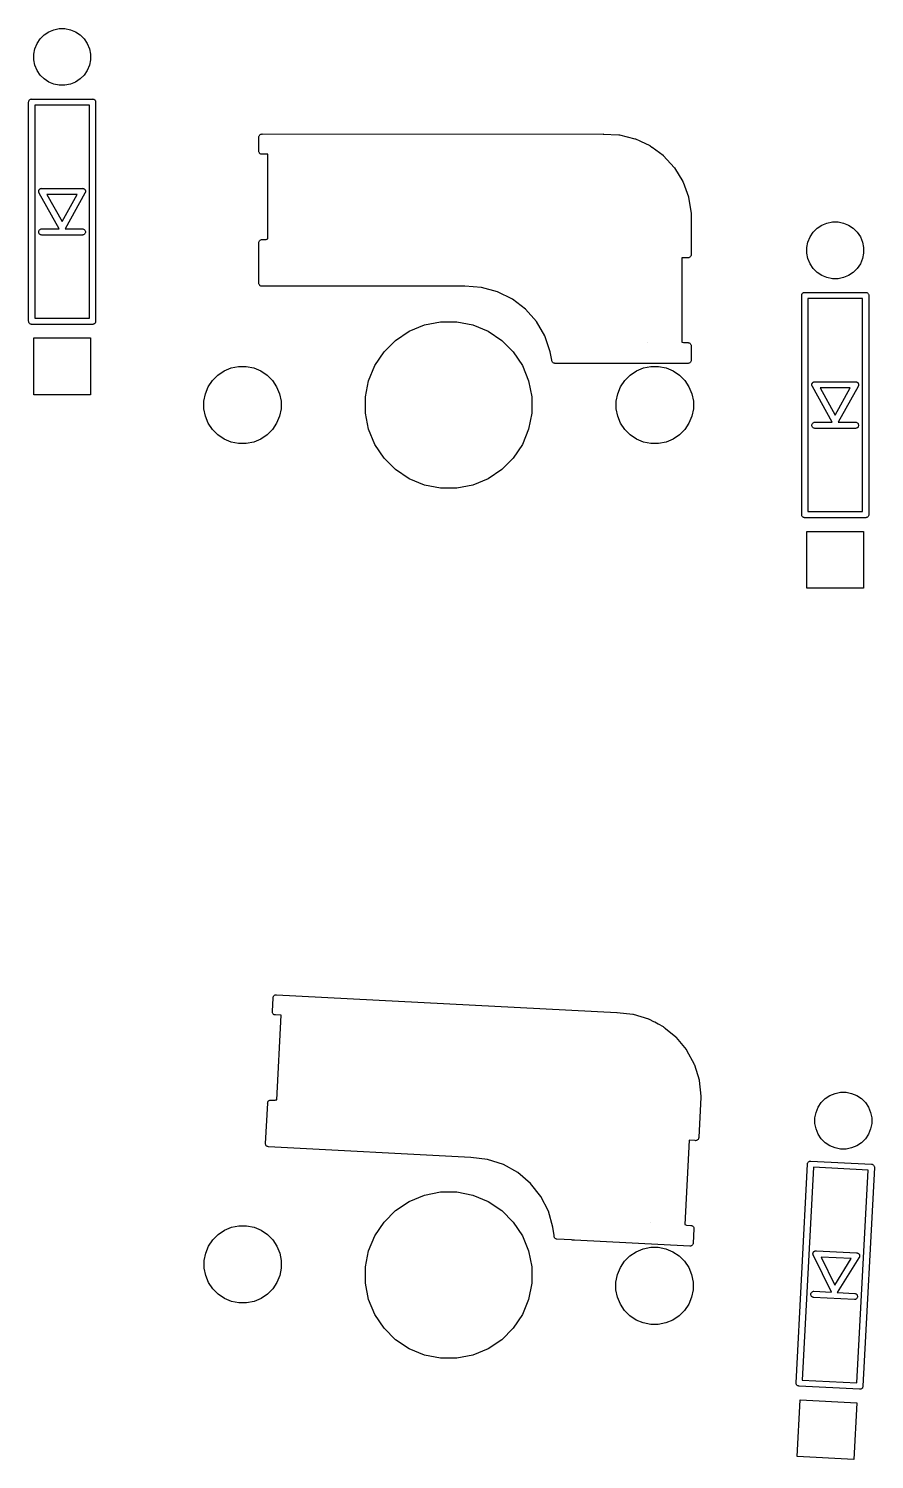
# Model space of a CAD drawing. Extents: x 85 to 230, y -161 to -76.
# Drawn here: x 161.1 to 181.94, y -154.56 to -119.32 of the extents above; entities that cross this region are included whole.
import ezdxf

# ---------------------------------------------------------------- set-up
doc = ezdxf.new("R2010")
doc.units = 0
doc.header["$MEASUREMENT"] = 0
doc.layers.add('BLACK', color=7, linetype='CONTINUOUS')

msp = doc.modelspace()

# ---------------------------------------------------------------- linework, layer by layer
at = {"layer": 'BLACK', "linetype": 'CONTINUOUS'}
for p, q in [((161.48, -119.473), (161.595, -119.397)), ((161.595, -119.397), (161.722, -119.344)), ((161.722, -119.344), (161.857, -119.317)), ((161.857, -119.317), (161.994, -119.317)), ((161.994, -119.317), (162.129, -119.344)), ((162.129, -119.344), (162.257, -119.397)), ((162.257, -119.397), (162.371, -119.473)), ((161.227, -119.947), (161.254, -119.812)), ((161.254, -119.812), (161.307, -119.685)), ((161.307, -119.685), (161.383, -119.57)), ((161.383, -119.57), (161.48, -119.473)), ((162.371, -119.473), (162.468, -119.57)), ((162.468, -119.57), (162.545, -119.685)), ((162.545, -119.685), (162.597, -119.812)), ((162.597, -119.812), (162.624, -119.947)), ((161.227, -120.084), (161.227, -119.947)), ((161.254, -120.219), (161.227, -120.084)), ((162.624, -120.084), (162.597, -120.219)), ((162.624, -119.947), (162.624, -120.084)), ((161.307, -120.346), (161.254, -120.219)), ((161.383, -120.461), (161.307, -120.346)), ((161.48, -120.558), (161.383, -120.461)), ((162.468, -120.461), (162.371, -120.558)), ((162.545, -120.346), (162.468, -120.461)), ((162.597, -120.219), (162.545, -120.346)), ((161.595, -120.635), (161.48, -120.558)), ((161.722, -120.687), (161.595, -120.635)), ((161.857, -120.714), (161.722, -120.687)), ((161.994, -120.714), (161.857, -120.714)), ((162.129, -120.687), (161.994, -120.714)), ((162.257, -120.635), (162.129, -120.687)), ((162.371, -120.558), (162.257, -120.635)), ((161.1, -121.126), (161.102, -121.111)), ((161.101, -121.129), (161.1, -121.126)), ((161.101, -126.522), (161.101, -121.129)), ((161.102, -121.111), (161.106, -121.097)), ((161.106, -121.097), (161.113, -121.084)), ((161.113, -121.084), (161.122, -121.072)), ((161.122, -121.072), (161.134, -121.063)), ((161.134, -121.063), (161.147, -121.056)), ((161.147, -121.056), (161.161, -121.052)), ((161.161, -121.052), (161.172, -121.051)), ((161.172, -121.051), (161.176, -121.05)), ((161.176, -121.05), (161.179, -121.051)), ((161.179, -121.051), (162.672, -121.051)), ((161.251, -121.201), (161.251, -126.451)), ((162.601, -121.201), (161.251, -121.201)), ((162.601, -126.451), (162.601, -121.201)), ((162.672, -121.051), (162.676, -121.05)), ((162.676, -121.05), (162.679, -121.051)), ((162.679, -121.051), (162.69, -121.052)), ((162.69, -121.052), (162.705, -121.056)), ((162.705, -121.056), (162.718, -121.063)), ((162.718, -121.063), (162.729, -121.072)), ((162.729, -121.072), (162.738, -121.084)), ((162.738, -121.084), (162.745, -121.097)), ((162.745, -121.097), (162.75, -121.111)), ((162.75, -121.111), (162.751, -121.126)), ((162.751, -121.126), (162.751, -121.129)), ((162.751, -121.129), (162.751, -126.522)), ((166.797, -121.934), (166.8, -121.932)), ((166.8, -121.932), (166.808, -121.925)), ((166.808, -121.925), (166.821, -121.918)), ((166.821, -121.918), (166.835, -121.914)), ((166.835, -121.914), (166.85, -121.912)), ((166.85, -121.912), (166.854, -121.913)), ((166.854, -121.913), (175.254, -121.912)), ((175.254, -121.912), (175.255, -121.913)), ((175.255, -121.913), (175.644, -121.931)), ((175.644, -121.931), (175.644, -121.931)), ((175.644, -121.931), (175.644, -121.931)), ((175.644, -121.931), (175.645, -121.931)), ((175.645, -121.931), (175.652, -121.932)), ((175.652, -121.932), (175.658, -121.933)), ((175.658, -121.933), (176.038, -122.028)), ((166.775, -121.987), (166.776, -121.973)), ((166.775, -121.991), (166.775, -121.987)), ((166.775, -122.334), (166.775, -121.991)), ((166.776, -121.973), (166.78, -121.959)), ((166.78, -121.959), (166.787, -121.946)), ((166.787, -121.946), (166.797, -121.934)), ((176.038, -122.028), (176.039, -122.028)), ((176.039, -122.028), (176.045, -122.03)), ((176.045, -122.03), (176.052, -122.032)), ((176.052, -122.032), (176.163, -122.085)), ((176.163, -122.085), (176.197, -122.095)), ((176.197, -122.095), (176.282, -122.141)), ((176.282, -122.141), (176.405, -122.198)), ((176.405, -122.198), (176.406, -122.199)), ((176.406, -122.199), (176.412, -122.202)), ((176.412, -122.202), (176.418, -122.206)), ((176.418, -122.206), (176.454, -122.233)), ((176.454, -122.233), (176.457, -122.234)), ((176.457, -122.234), (176.465, -122.241)), ((176.465, -122.241), (176.733, -122.437)), ((166.775, -122.337), (166.775, -122.334)), ((166.776, -122.352), (166.775, -122.337)), ((166.78, -122.366), (166.776, -122.352)), ((166.787, -122.379), (166.78, -122.366)), ((166.79, -122.383), (166.787, -122.379)), ((166.797, -122.391), (166.79, -122.383)), ((166.808, -122.4), (166.797, -122.391)), ((166.821, -122.407), (166.808, -122.4)), ((166.835, -122.411), (166.821, -122.407)), ((166.85, -122.413), (166.835, -122.411)), ((166.854, -122.412), (166.85, -122.413)), ((166.995, -122.412), (166.854, -122.412)), ((166.995, -124.495), (166.995, -122.412)), ((176.733, -122.437), (176.733, -122.437)), ((176.733, -122.437), (176.733, -122.437)), ((176.733, -122.437), (176.734, -122.438)), ((176.734, -122.438), (176.739, -122.443)), ((176.739, -122.443), (176.744, -122.447)), ((176.744, -122.447), (177.007, -122.736)), ((177.007, -122.736), (177.007, -122.736)), ((177.007, -122.736), (177.007, -122.736)), ((177.007, -122.736), (177.008, -122.736)), ((177.008, -122.736), (177.012, -122.742)), ((177.012, -122.742), (177.016, -122.747)), ((177.016, -122.747), (177.219, -123.081)), ((161.35, -123.326), (161.351, -123.322)), ((161.351, -123.33), (161.35, -123.326)), ((161.351, -123.315), (161.352, -123.311)), ((161.351, -123.319), (161.351, -123.315)), ((161.351, -123.322), (161.351, -123.319)), ((161.351, -123.334), (161.351, -123.33)), ((161.351, -123.337), (161.351, -123.334)), ((161.352, -123.34), (161.351, -123.337)), ((161.352, -123.311), (161.353, -123.308)), ((161.353, -123.344), (161.352, -123.34)), ((161.353, -123.305), (161.355, -123.301)), ((161.353, -123.308), (161.353, -123.305)), ((161.355, -123.301), (161.356, -123.297)), ((161.356, -123.297), (161.358, -123.294)), ((161.358, -123.294), (161.359, -123.291)), ((161.359, -123.291), (161.361, -123.287)), ((161.361, -123.287), (161.363, -123.284)), ((161.363, -123.284), (161.365, -123.281)), ((161.365, -123.281), (161.367, -123.279)), ((161.367, -123.279), (161.37, -123.276)), ((161.37, -123.276), (161.372, -123.272)), ((161.372, -123.272), (161.375, -123.27)), ((161.375, -123.27), (161.377, -123.268)), ((161.377, -123.268), (161.38, -123.266)), ((161.38, -123.266), (161.384, -123.263)), ((161.384, -123.263), (161.387, -123.261)), ((161.387, -123.261), (161.389, -123.26)), ((161.389, -123.26), (161.393, -123.258)), ((161.393, -123.258), (161.397, -123.256)), ((161.397, -123.256), (161.4, -123.255)), ((161.4, -123.255), (161.403, -123.254)), ((161.403, -123.254), (161.407, -123.253)), ((161.407, -123.253), (161.411, -123.252)), ((161.411, -123.252), (161.414, -123.251)), ((161.414, -123.251), (161.417, -123.251)), ((161.417, -123.251), (161.421, -123.251)), ((161.421, -123.251), (161.422, -123.251)), ((161.422, -123.251), (161.425, -123.251)), ((161.425, -123.251), (161.432, -123.25)), ((161.432, -123.25), (161.432, -123.251)), ((161.432, -123.251), (162.419, -123.251)), ((162.419, -123.251), (162.42, -123.25)), ((162.42, -123.25), (162.426, -123.251)), ((162.426, -123.251), (162.429, -123.251)), ((162.429, -123.251), (162.43, -123.251)), ((162.43, -123.251), (162.434, -123.251)), ((162.434, -123.251), (162.437, -123.251)), ((162.437, -123.251), (162.44, -123.252)), ((162.44, -123.252), (162.445, -123.253)), ((162.445, -123.253), (162.449, -123.254)), ((162.449, -123.254), (162.452, -123.255)), ((162.452, -123.255), (162.455, -123.256)), ((162.455, -123.256), (162.458, -123.258)), ((162.458, -123.258), (162.462, -123.26)), ((162.462, -123.26), (162.465, -123.261)), ((162.465, -123.261), (162.468, -123.263)), ((162.468, -123.263), (162.471, -123.266)), ((162.471, -123.266), (162.474, -123.268)), ((162.474, -123.268), (162.477, -123.27)), ((162.477, -123.27), (162.479, -123.272)), ((162.479, -123.272), (162.482, -123.276)), ((162.482, -123.276), (162.485, -123.279)), ((162.485, -123.279), (162.486, -123.281)), ((162.486, -123.281), (162.488, -123.284)), ((162.488, -123.284), (162.49, -123.287)), ((162.49, -123.287), (162.493, -123.291)), ((162.493, -123.291), (162.494, -123.294)), ((162.494, -123.294), (162.495, -123.297)), ((162.495, -123.297), (162.497, -123.301)), ((162.497, -123.301), (162.498, -123.305)), ((162.498, -123.305), (162.499, -123.308)), ((162.5, -123.34), (162.498, -123.344)), ((162.499, -123.308), (162.5, -123.311)), ((162.5, -123.311), (162.5, -123.315)), ((162.5, -123.315), (162.501, -123.319)), ((162.501, -123.334), (162.5, -123.337)), ((162.5, -123.337), (162.5, -123.34)), ((162.501, -123.319), (162.501, -123.322)), ((162.501, -123.322), (162.501, -123.326)), ((162.501, -123.326), (162.501, -123.33)), ((162.501, -123.33), (162.501, -123.334)), ((177.219, -123.081), (177.22, -123.082)), ((177.22, -123.082), (177.222, -123.088)), ((177.222, -123.088), (177.225, -123.095)), ((177.225, -123.095), (177.359, -123.462)), ((161.354, -123.349), (161.353, -123.344)), ((161.355, -123.351), (161.354, -123.349)), ((161.356, -123.354), (161.355, -123.351)), ((161.358, -123.358), (161.356, -123.354)), ((161.358, -123.359), (161.358, -123.358)), ((161.36, -123.361), (161.358, -123.359)), ((161.363, -123.367), (161.36, -123.361)), ((161.363, -123.368), (161.363, -123.367)), ((161.854, -124.251), (161.363, -123.368)), ((161.553, -123.401), (161.926, -124.071)), ((162.298, -123.401), (161.553, -123.401)), ((161.926, -124.071), (162.298, -123.401)), ((162.488, -123.368), (161.998, -124.251)), ((162.492, -123.361), (162.488, -123.367)), ((162.488, -123.367), (162.488, -123.368)), ((162.493, -123.359), (162.492, -123.361)), ((162.495, -123.354), (162.493, -123.358)), ((162.493, -123.358), (162.493, -123.359)), ((162.496, -123.351), (162.495, -123.354)), ((162.497, -123.349), (162.496, -123.351)), ((162.498, -123.344), (162.497, -123.349)), ((177.359, -123.462), (177.36, -123.463)), ((177.36, -123.463), (177.361, -123.469)), ((177.361, -123.469), (177.363, -123.476)), ((177.363, -123.476), (177.423, -123.862)), ((177.423, -123.862), (177.424, -123.863)), ((177.424, -123.863), (177.424, -123.866)), ((177.424, -123.866), (177.424, -123.87)), ((177.424, -123.87), (177.425, -123.882)), ((177.425, -123.882), (177.425, -123.884)), ((177.425, -123.884), (177.425, -124.884)), ((161.35, -124.326), (161.352, -124.311)), ((161.352, -124.34), (161.35, -124.326)), ((161.352, -124.311), (161.356, -124.297)), ((161.356, -124.354), (161.352, -124.34)), ((161.356, -124.297), (161.363, -124.284)), ((161.363, -124.367), (161.356, -124.354)), ((161.363, -124.284), (161.372, -124.272)), ((161.372, -124.379), (161.363, -124.367)), ((161.372, -124.272), (161.384, -124.263)), ((161.384, -124.388), (161.372, -124.379)), ((161.384, -124.263), (161.397, -124.256)), ((161.397, -124.395), (161.384, -124.388)), ((161.397, -124.256), (161.411, -124.252)), ((161.411, -124.399), (161.397, -124.395)), ((161.411, -124.252), (161.422, -124.251)), ((161.422, -124.401), (161.411, -124.399)), ((161.422, -124.251), (161.854, -124.251)), ((161.998, -124.251), (162.429, -124.251)), ((162.429, -124.251), (162.44, -124.252)), ((162.44, -124.399), (162.429, -124.401)), ((162.44, -124.252), (162.455, -124.256)), ((162.455, -124.395), (162.44, -124.399)), ((162.455, -124.256), (162.468, -124.263)), ((162.468, -124.388), (162.455, -124.395)), ((162.468, -124.263), (162.479, -124.272)), ((162.479, -124.379), (162.468, -124.388)), ((162.479, -124.272), (162.488, -124.284)), ((162.488, -124.367), (162.479, -124.379)), ((162.488, -124.284), (162.495, -124.297)), ((162.495, -124.354), (162.488, -124.367)), ((162.495, -124.297), (162.5, -124.311)), ((162.5, -124.34), (162.495, -124.354)), ((162.5, -124.311), (162.501, -124.326)), ((162.501, -124.326), (162.5, -124.34)), ((180.357, -124.447), (180.433, -124.333)), ((180.433, -124.333), (180.53, -124.235)), ((180.53, -124.235), (180.645, -124.159)), ((180.645, -124.159), (180.772, -124.106)), ((180.772, -124.106), (180.907, -124.08)), ((180.907, -124.08), (181.045, -124.08)), ((181.045, -124.08), (181.18, -124.106)), ((181.18, -124.106), (181.307, -124.159)), ((181.307, -124.159), (181.421, -124.235)), ((181.421, -124.235), (181.518, -124.333)), ((181.518, -124.333), (181.595, -124.447)), ((162.429, -124.401), (161.422, -124.401)), ((166.775, -124.587), (166.776, -124.573)), ((166.775, -124.591), (166.775, -124.587)), ((166.775, -125.584), (166.775, -124.591)), ((166.776, -124.573), (166.78, -124.559)), ((166.78, -124.559), (166.787, -124.546)), ((166.787, -124.546), (166.797, -124.534)), ((166.797, -124.534), (166.808, -124.525)), ((166.808, -124.525), (166.821, -124.518)), ((166.821, -124.518), (166.835, -124.514)), ((166.835, -124.514), (166.846, -124.512)), ((166.846, -124.512), (166.85, -124.512)), ((166.85, -124.512), (166.854, -124.512)), ((166.854, -124.512), (166.953, -124.512)), ((166.953, -124.512), (166.973, -124.502)), ((166.973, -124.502), (166.995, -124.495)), ((180.277, -124.709), (180.304, -124.574)), ((180.277, -124.847), (180.277, -124.709)), ((180.304, -124.574), (180.357, -124.447)), ((181.595, -124.447), (181.647, -124.574)), ((181.647, -124.574), (181.674, -124.709)), ((181.674, -124.709), (181.674, -124.847)), ((177.346, -124.962), (177.195, -124.962)), ((177.195, -124.962), (177.195, -127.041)), ((177.35, -124.963), (177.346, -124.962)), ((177.354, -124.962), (177.35, -124.963)), ((177.365, -124.961), (177.354, -124.962)), ((177.379, -124.957), (177.365, -124.961)), ((177.392, -124.95), (177.379, -124.957)), ((177.403, -124.941), (177.392, -124.95)), ((177.413, -124.929), (177.403, -124.941)), ((177.42, -124.916), (177.413, -124.929)), ((177.424, -124.902), (177.42, -124.916)), ((177.425, -124.887), (177.424, -124.902)), ((177.425, -124.884), (177.425, -124.887)), ((180.304, -124.982), (180.277, -124.847)), ((180.357, -125.109), (180.304, -124.982)), ((181.647, -124.982), (181.595, -125.109)), ((181.674, -124.847), (181.647, -124.982)), ((180.433, -125.223), (180.357, -125.109)), ((180.53, -125.321), (180.433, -125.223)), ((180.645, -125.397), (180.53, -125.321)), ((180.772, -125.45), (180.645, -125.397)), ((180.907, -125.477), (180.772, -125.45)), ((181.18, -125.45), (181.045, -125.477)), ((181.307, -125.397), (181.18, -125.45)), ((181.421, -125.321), (181.307, -125.397)), ((181.518, -125.223), (181.421, -125.321)), ((181.595, -125.109), (181.518, -125.223)), ((166.775, -125.587), (166.775, -125.584)), ((166.776, -125.602), (166.775, -125.587)), ((166.78, -125.616), (166.776, -125.602)), ((166.787, -125.629), (166.78, -125.616)), ((166.794, -125.637), (166.787, -125.629)), ((166.797, -125.641), (166.794, -125.637)), ((166.808, -125.65), (166.797, -125.641)), ((166.821, -125.657), (166.808, -125.65)), ((166.835, -125.661), (166.821, -125.657)), ((166.85, -125.663), (166.835, -125.661)), ((166.854, -125.662), (166.85, -125.663)), ((171.847, -125.662), (166.854, -125.662)), ((172.26, -125.691), (171.847, -125.662)), ((172.655, -125.797), (172.26, -125.691)), ((173.022, -125.978), (172.655, -125.797)), ((181.045, -125.477), (180.907, -125.477)), ((173.346, -126.227), (173.022, -125.978)), ((180.15, -125.888), (180.152, -125.873)), ((180.151, -125.892), (180.15, -125.888)), ((180.151, -131.284), (180.151, -125.892)), ((180.152, -125.873), (180.156, -125.859)), ((180.156, -125.859), (180.163, -125.846)), ((180.163, -125.846), (180.172, -125.835)), ((180.172, -125.835), (180.184, -125.825)), ((180.184, -125.825), (180.197, -125.818)), ((180.197, -125.818), (180.211, -125.814)), ((180.211, -125.814), (180.222, -125.813)), ((180.222, -125.813), (180.226, -125.813)), ((180.226, -125.813), (180.229, -125.813)), ((180.229, -125.813), (181.722, -125.813)), ((180.301, -125.963), (180.301, -131.213)), ((181.651, -125.963), (180.301, -125.963)), ((181.651, -131.213), (181.651, -125.963)), ((181.722, -125.813), (181.726, -125.813)), ((181.726, -125.813), (181.729, -125.813)), ((181.729, -125.813), (181.74, -125.814)), ((181.74, -125.814), (181.755, -125.818)), ((181.755, -125.818), (181.768, -125.825)), ((181.768, -125.825), (181.779, -125.835)), ((181.779, -125.835), (181.788, -125.846)), ((181.788, -125.846), (181.795, -125.859)), ((181.795, -125.859), (181.8, -125.873)), ((181.8, -125.873), (181.801, -125.888)), ((181.801, -125.888), (181.801, -125.892)), ((181.801, -125.892), (181.801, -131.284)), ((161.251, -126.451), (162.601, -126.451)), ((173.616, -126.534), (173.346, -126.227)), ((161.1, -126.526), (161.101, -126.522)), ((161.102, -126.54), (161.1, -126.526)), ((161.106, -126.554), (161.102, -126.54)), ((161.113, -126.567), (161.106, -126.554)), ((161.122, -126.579), (161.113, -126.567)), ((161.134, -126.588), (161.122, -126.579)), ((161.147, -126.595), (161.134, -126.588)), ((161.161, -126.599), (161.147, -126.595)), ((161.172, -126.601), (161.161, -126.599)), ((161.176, -126.601), (161.172, -126.601)), ((161.179, -126.601), (161.176, -126.601)), ((162.672, -126.601), (161.179, -126.601)), ((162.676, -126.601), (162.672, -126.601)), ((162.679, -126.601), (162.676, -126.601)), ((162.69, -126.599), (162.679, -126.601)), ((162.705, -126.595), (162.69, -126.599)), ((162.718, -126.588), (162.705, -126.595)), ((162.729, -126.579), (162.718, -126.588)), ((162.738, -126.567), (162.729, -126.579)), ((162.745, -126.554), (162.738, -126.567)), ((162.75, -126.54), (162.745, -126.554)), ((162.751, -126.526), (162.75, -126.54)), ((162.751, -126.522), (162.751, -126.526)), ((170.143, -126.995), (170.479, -126.771)), ((170.479, -126.771), (170.852, -126.616)), ((170.852, -126.616), (171.248, -126.537)), ((171.248, -126.537), (171.652, -126.537)), ((171.652, -126.537), (172.048, -126.616)), ((172.048, -126.616), (172.421, -126.771)), ((172.421, -126.771), (172.757, -126.995)), ((173.822, -126.888), (173.616, -126.534)), ((161.227, -128.334), (161.227, -126.937)), ((161.227, -126.937), (162.624, -126.937)), ((162.624, -126.937), (162.624, -128.334)), ((169.858, -127.281), (170.143, -126.995)), ((172.757, -126.995), (173.042, -127.281)), ((173.955, -127.277), (173.822, -126.888)), ((176.351, -127.037), (176.353, -127.037)), ((176.353, -127.037), (176.351, -127.037)), ((176.353, -127.037), (176.353, -127.037)), ((177.195, -127.041), (177.199, -127.041)), ((177.199, -127.041), (177.237, -127.052)), ((177.237, -127.052), (177.346, -127.052)), ((177.346, -127.052), (177.35, -127.052)), ((177.35, -127.052), (177.357, -127.053)), ((177.357, -127.053), (177.365, -127.054)), ((177.365, -127.054), (177.379, -127.058)), ((177.379, -127.058), (177.392, -127.065)), ((177.392, -127.065), (177.403, -127.074)), ((177.403, -127.074), (177.413, -127.086)), ((177.413, -127.086), (177.42, -127.099)), ((177.42, -127.099), (177.424, -127.113)), ((177.424, -127.113), (177.425, -127.127)), ((177.425, -127.127), (177.425, -127.131)), ((177.425, -127.131), (177.425, -127.484)), ((169.633, -127.616), (169.858, -127.281)), ((173.042, -127.281), (173.267, -127.616)), ((173.993, -127.48), (173.955, -127.277)), ((173.995, -127.487), (173.993, -127.48)), ((173.996, -127.502), (173.995, -127.487)), ((173.995, -127.487), (173.995, -127.487)), ((174, -127.516), (173.996, -127.502)), ((174.007, -127.529), (174, -127.516)), ((174.017, -127.541), (174.007, -127.529)), ((174.028, -127.55), (174.017, -127.541)), ((174.041, -127.557), (174.028, -127.55)), ((174.055, -127.561), (174.041, -127.557)), ((174.066, -127.562), (174.055, -127.561)), ((174.428, -127.562), (174.066, -127.562)), ((174.457, -127.566), (174.428, -127.562)), ((174.5, -127.562), (174.457, -127.566)), ((177.346, -127.562), (174.5, -127.562)), ((177.35, -127.563), (177.346, -127.562)), ((177.354, -127.562), (177.35, -127.563)), ((177.365, -127.561), (177.354, -127.562)), ((177.379, -127.557), (177.365, -127.561)), ((177.392, -127.55), (177.379, -127.557)), ((177.403, -127.541), (177.392, -127.55)), ((177.413, -127.529), (177.403, -127.541)), ((177.42, -127.516), (177.413, -127.529)), ((177.424, -127.502), (177.42, -127.516)), ((177.425, -127.487), (177.424, -127.502)), ((177.425, -127.484), (177.425, -127.487)), ((165.632, -127.982), (165.764, -127.85)), ((165.764, -127.85), (165.92, -127.746)), ((165.92, -127.746), (166.093, -127.674)), ((166.093, -127.674), (166.276, -127.637)), ((166.276, -127.637), (166.464, -127.637)), ((166.464, -127.637), (166.647, -127.674)), ((166.647, -127.674), (166.82, -127.746)), ((166.82, -127.746), (166.976, -127.85)), ((166.976, -127.85), (167.108, -127.982)), ((169.479, -127.99), (169.633, -127.616)), ((173.267, -127.616), (173.421, -127.99)), ((175.792, -127.982), (175.924, -127.85)), ((175.924, -127.85), (176.08, -127.746)), ((176.08, -127.746), (176.253, -127.674)), ((176.253, -127.674), (176.436, -127.637)), ((176.436, -127.637), (176.624, -127.637)), ((176.624, -127.637), (176.807, -127.674)), ((176.807, -127.674), (176.98, -127.746)), ((176.98, -127.746), (177.136, -127.85)), ((177.136, -127.85), (177.268, -127.982)), ((165.457, -128.31), (165.528, -128.138)), ((165.528, -128.138), (165.632, -127.982)), ((167.108, -127.982), (167.212, -128.138)), ((167.212, -128.138), (167.283, -128.31)), ((169.4, -128.386), (169.479, -127.99)), ((173.421, -127.99), (173.5, -128.386)), ((175.617, -128.31), (175.688, -128.138)), ((175.688, -128.138), (175.792, -127.982)), ((177.268, -127.982), (177.372, -128.138)), ((177.372, -128.138), (177.443, -128.31)), ((180.4, -128.088), (180.401, -128.085)), ((180.401, -128.092), (180.4, -128.088)), ((180.401, -128.078), (180.402, -128.073)), ((180.401, -128.082), (180.401, -128.078)), ((180.401, -128.085), (180.401, -128.082)), ((180.401, -128.097), (180.401, -128.092)), ((180.402, -128.1), (180.401, -128.097)), ((180.402, -128.073), (180.403, -128.07)), ((180.402, -128.103), (180.402, -128.1)), ((180.403, -128.107), (180.402, -128.103)), ((180.403, -128.067), (180.405, -128.063)), ((180.403, -128.07), (180.403, -128.067)), ((180.404, -128.111), (180.403, -128.107)), ((180.405, -128.114), (180.404, -128.111)), ((180.405, -128.063), (180.406, -128.059)), ((180.406, -128.117), (180.405, -128.114)), ((180.406, -128.059), (180.408, -128.056)), ((180.408, -128.121), (180.406, -128.117)), ((180.408, -128.056), (180.409, -128.054)), ((180.41, -128.124), (180.408, -128.121)), ((180.408, -128.121), (180.408, -128.121)), ((180.409, -128.054), (180.411, -128.05)), ((180.413, -128.13), (180.41, -128.124)), ((180.411, -128.05), (180.413, -128.046)), ((180.413, -128.046), (180.415, -128.044)), ((180.904, -129.013), (180.413, -128.13)), ((180.413, -128.13), (180.413, -128.13)), ((180.415, -128.044), (180.417, -128.041)), ((180.417, -128.041), (180.42, -128.038)), ((180.42, -128.038), (180.422, -128.035)), ((180.422, -128.035), (180.425, -128.033)), ((180.425, -128.033), (180.427, -128.031)), ((180.427, -128.031), (180.431, -128.028)), ((180.431, -128.028), (180.434, -128.025)), ((180.434, -128.025), (180.437, -128.024)), ((180.437, -128.024), (180.439, -128.022)), ((180.439, -128.022), (180.443, -128.02)), ((180.443, -128.02), (180.447, -128.018)), ((180.447, -128.018), (180.45, -128.018)), ((180.45, -128.018), (180.453, -128.016)), ((180.453, -128.016), (180.457, -128.015)), ((180.457, -128.015), (180.461, -128.014)), ((180.461, -128.014), (180.464, -128.014)), ((180.464, -128.014), (180.467, -128.013)), ((180.467, -128.013), (180.471, -128.013)), ((180.471, -128.013), (180.472, -128.013)), ((180.472, -128.013), (180.475, -128.013)), ((180.475, -128.013), (180.482, -128.013)), ((180.482, -128.013), (180.483, -128.013)), ((180.483, -128.013), (181.469, -128.013)), ((180.603, -128.163), (180.976, -128.834)), ((181.348, -128.163), (180.603, -128.163)), ((180.976, -128.834), (181.348, -128.163)), ((181.538, -128.13), (181.048, -129.013)), ((181.469, -128.013), (181.47, -128.013)), ((181.47, -128.013), (181.476, -128.013)), ((181.476, -128.013), (181.479, -128.013)), ((181.479, -128.013), (181.48, -128.013)), ((181.48, -128.013), (181.484, -128.013)), ((181.484, -128.013), (181.487, -128.014)), ((181.487, -128.014), (181.49, -128.014)), ((181.49, -128.014), (181.495, -128.015)), ((181.495, -128.015), (181.499, -128.016)), ((181.499, -128.016), (181.502, -128.018)), ((181.502, -128.018), (181.505, -128.018)), ((181.505, -128.018), (181.508, -128.02)), ((181.508, -128.02), (181.512, -128.022)), ((181.512, -128.022), (181.515, -128.024)), ((181.515, -128.024), (181.518, -128.025)), ((181.518, -128.025), (181.521, -128.028)), ((181.521, -128.028), (181.525, -128.031)), ((181.525, -128.031), (181.527, -128.033)), ((181.527, -128.033), (181.529, -128.035)), ((181.529, -128.035), (181.532, -128.038)), ((181.532, -128.038), (181.535, -128.041)), ((181.535, -128.041), (181.536, -128.044)), ((181.536, -128.044), (181.538, -128.046)), ((181.538, -128.046), (181.54, -128.05)), ((181.542, -128.124), (181.538, -128.13)), ((181.538, -128.13), (181.538, -128.13)), ((181.54, -128.05), (181.543, -128.054)), ((181.543, -128.121), (181.542, -128.124)), ((181.543, -128.054), (181.544, -128.056)), ((181.545, -128.117), (181.543, -128.121)), ((181.543, -128.121), (181.543, -128.121)), ((181.544, -128.056), (181.545, -128.059)), ((181.545, -128.059), (181.547, -128.063)), ((181.546, -128.114), (181.545, -128.117)), ((181.548, -128.111), (181.546, -128.114)), ((181.547, -128.063), (181.548, -128.067)), ((181.548, -128.067), (181.549, -128.07)), ((181.55, -128.103), (181.548, -128.107)), ((181.548, -128.107), (181.548, -128.111)), ((181.549, -128.07), (181.55, -128.073)), ((181.55, -128.073), (181.55, -128.078)), ((181.55, -128.078), (181.551, -128.082)), ((181.551, -128.097), (181.55, -128.1)), ((181.55, -128.1), (181.55, -128.103)), ((181.551, -128.082), (181.551, -128.085)), ((181.551, -128.085), (181.551, -128.088)), ((181.551, -128.088), (181.551, -128.092)), ((181.551, -128.092), (181.551, -128.097)), ((162.624, -128.334), (161.227, -128.334)), ((165.42, -128.494), (165.457, -128.31)), ((165.42, -128.681), (165.42, -128.494)), ((167.283, -128.31), (167.32, -128.494)), ((167.32, -128.494), (167.32, -128.681)), ((169.4, -128.789), (169.4, -128.386)), ((173.5, -128.386), (173.5, -128.789)), ((175.58, -128.494), (175.617, -128.31)), ((175.58, -128.681), (175.58, -128.494)), ((177.443, -128.31), (177.48, -128.494)), ((177.48, -128.494), (177.48, -128.681)), ((165.457, -128.865), (165.42, -128.681)), ((165.528, -129.037), (165.457, -128.865)), ((167.283, -128.865), (167.212, -129.037)), ((167.32, -128.681), (167.283, -128.865)), ((169.479, -129.185), (169.4, -128.789)), ((173.5, -128.789), (173.421, -129.185)), ((175.617, -128.865), (175.58, -128.681)), ((175.688, -129.037), (175.617, -128.865)), ((177.443, -128.865), (177.372, -129.037)), ((177.48, -128.681), (177.443, -128.865)), ((165.632, -129.193), (165.528, -129.037)), ((165.764, -129.325), (165.632, -129.193)), ((165.92, -129.429), (165.764, -129.325)), ((166.976, -129.325), (166.82, -129.429)), ((167.108, -129.193), (166.976, -129.325)), ((167.212, -129.037), (167.108, -129.193)), ((169.633, -129.559), (169.479, -129.185)), ((173.421, -129.185), (173.267, -129.559)), ((175.792, -129.193), (175.688, -129.037)), ((175.924, -129.325), (175.792, -129.193)), ((176.08, -129.429), (175.924, -129.325)), ((177.136, -129.325), (176.98, -129.429)), ((177.268, -129.193), (177.136, -129.325)), ((177.372, -129.037), (177.268, -129.193)), ((180.4, -129.088), (180.402, -129.073)), ((180.402, -129.103), (180.4, -129.088)), ((180.402, -129.073), (180.406, -129.059)), ((180.406, -129.117), (180.402, -129.103)), ((180.406, -129.059), (180.413, -129.046)), ((180.413, -129.13), (180.406, -129.117)), ((180.413, -129.046), (180.422, -129.035)), ((180.422, -129.141), (180.413, -129.13)), ((180.422, -129.035), (180.434, -129.025)), ((180.434, -129.151), (180.422, -129.141)), ((180.434, -129.025), (180.447, -129.018)), ((180.447, -129.158), (180.434, -129.151)), ((180.447, -129.018), (180.461, -129.014)), ((180.461, -129.162), (180.447, -129.158)), ((180.461, -129.014), (180.472, -129.013)), ((180.472, -129.163), (180.461, -129.162)), ((180.472, -129.013), (180.904, -129.013)), ((181.479, -129.163), (180.472, -129.163)), ((181.048, -129.013), (181.479, -129.013)), ((181.479, -129.013), (181.49, -129.014)), ((181.49, -129.162), (181.479, -129.163)), ((181.49, -129.014), (181.505, -129.018)), ((181.505, -129.158), (181.49, -129.162)), ((181.505, -129.018), (181.518, -129.025)), ((181.518, -129.151), (181.505, -129.158)), ((181.518, -129.025), (181.529, -129.035)), ((181.529, -129.141), (181.518, -129.151)), ((181.529, -129.035), (181.538, -129.046)), ((181.538, -129.13), (181.529, -129.141)), ((181.538, -129.046), (181.545, -129.059)), ((181.545, -129.117), (181.538, -129.13)), ((181.545, -129.059), (181.55, -129.073)), ((181.55, -129.103), (181.545, -129.117)), ((181.55, -129.073), (181.551, -129.088)), ((181.551, -129.088), (181.55, -129.103)), ((166.093, -129.501), (165.92, -129.429)), ((166.276, -129.537), (166.093, -129.501)), ((166.464, -129.537), (166.276, -129.537)), ((166.647, -129.501), (166.464, -129.537)), ((166.82, -129.429), (166.647, -129.501)), ((169.858, -129.894), (169.633, -129.559)), ((173.267, -129.559), (173.042, -129.894)), ((176.253, -129.501), (176.08, -129.429)), ((176.436, -129.537), (176.253, -129.501)), ((176.624, -129.537), (176.436, -129.537)), ((176.807, -129.501), (176.624, -129.537)), ((176.98, -129.429), (176.807, -129.501)), ((170.143, -130.18), (169.858, -129.894)), ((173.042, -129.894), (172.757, -130.18)), ((170.479, -130.404), (170.143, -130.18)), ((172.757, -130.18), (172.421, -130.404)), ((170.852, -130.559), (170.479, -130.404)), ((171.248, -130.637), (170.852, -130.559)), ((171.652, -130.637), (171.248, -130.637)), ((172.048, -130.559), (171.652, -130.637)), ((172.421, -130.404), (172.048, -130.559)), ((180.15, -131.288), (180.151, -131.284)), ((180.152, -131.303), (180.15, -131.288)), ((180.156, -131.317), (180.152, -131.303)), ((180.163, -131.33), (180.156, -131.317)), ((180.172, -131.341), (180.163, -131.33)), ((180.184, -131.351), (180.172, -131.341)), ((180.197, -131.358), (180.184, -131.351)), ((180.211, -131.362), (180.197, -131.358)), ((180.222, -131.363), (180.211, -131.362)), ((180.226, -131.363), (180.222, -131.363)), ((180.229, -131.363), (180.226, -131.363)), ((181.722, -131.363), (180.229, -131.363)), ((180.301, -131.213), (181.651, -131.213)), ((181.726, -131.363), (181.722, -131.363)), ((181.729, -131.363), (181.726, -131.363)), ((181.74, -131.362), (181.729, -131.363)), ((181.755, -131.358), (181.74, -131.362)), ((181.768, -131.351), (181.755, -131.358)), ((181.779, -131.341), (181.768, -131.351)), ((181.788, -131.33), (181.779, -131.341)), ((181.795, -131.317), (181.788, -131.33)), ((181.8, -131.303), (181.795, -131.317)), ((181.801, -131.288), (181.8, -131.303)), ((181.801, -131.284), (181.801, -131.288)), ((180.277, -133.097), (180.277, -131.7)), ((180.277, -131.7), (181.674, -131.7)), ((181.674, -131.7), (181.674, -133.097)), ((181.674, -133.097), (180.277, -133.097)), ((167.109, -143.529), (167.127, -143.187)), ((167.126, -143.183), (167.129, -143.168)), ((167.127, -143.187), (167.126, -143.183)), ((167.129, -143.168), (167.134, -143.155)), ((167.134, -143.155), (167.141, -143.142)), ((167.141, -143.142), (167.146, -143.137)), ((167.146, -143.137), (167.151, -143.131)), ((167.151, -143.131), (167.163, -143.122)), ((167.163, -143.122), (167.177, -143.116)), ((167.177, -143.116), (167.191, -143.112)), ((167.191, -143.112), (167.206, -143.112)), ((167.206, -143.112), (167.209, -143.112)), ((167.209, -143.112), (175.598, -143.552)), ((167.108, -143.533), (167.109, -143.529)), ((167.108, -143.536), (167.108, -143.533)), ((167.109, -143.547), (167.108, -143.536)), ((167.112, -143.562), (167.109, -143.547)), ((167.119, -143.575), (167.112, -143.562)), ((167.127, -143.587), (167.119, -143.575)), ((167.138, -143.597), (167.127, -143.587)), ((167.151, -143.605), (167.138, -143.597)), ((167.165, -143.61), (167.151, -143.605)), ((167.179, -143.612), (167.165, -143.61)), ((167.183, -143.612), (167.179, -143.612)), ((167.324, -143.619), (167.183, -143.612)), ((167.215, -145.699), (167.324, -143.619)), ((175.598, -143.552), (175.6, -143.552)), ((175.6, -143.552), (175.987, -143.591)), ((175.987, -143.591), (175.987, -143.591)), ((175.987, -143.591), (175.987, -143.591)), ((175.987, -143.591), (175.988, -143.591)), ((175.988, -143.591), (175.994, -143.593)), ((175.994, -143.593), (176.001, -143.594)), ((176.001, -143.594), (176.375, -143.708)), ((176.375, -143.708), (176.376, -143.708)), ((176.376, -143.708), (176.382, -143.711)), ((176.382, -143.711), (176.388, -143.713)), ((176.388, -143.713), (176.497, -143.772)), ((176.497, -143.772), (176.53, -143.784)), ((176.53, -143.784), (176.613, -143.834)), ((176.613, -143.834), (176.733, -143.898)), ((176.733, -143.898), (176.733, -143.898)), ((176.733, -143.898), (176.733, -143.898)), ((176.733, -143.898), (176.734, -143.898)), ((176.734, -143.898), (176.739, -143.902)), ((176.739, -143.902), (176.745, -143.906)), ((176.745, -143.906), (176.78, -143.934)), ((176.78, -143.934), (176.783, -143.936)), ((176.783, -143.936), (176.79, -143.943)), ((176.79, -143.943), (177.047, -144.154)), ((177.047, -144.154), (177.047, -144.154)), ((177.047, -144.154), (177.047, -144.154)), ((177.047, -144.154), (177.048, -144.154)), ((177.048, -144.154), (177.053, -144.159)), ((177.053, -144.159), (177.058, -144.164)), ((177.058, -144.164), (177.306, -144.466)), ((177.306, -144.466), (177.307, -144.467)), ((177.307, -144.467), (177.31, -144.472)), ((177.31, -144.472), (177.314, -144.478)), ((177.314, -144.478), (177.499, -144.822)), ((177.499, -144.822), (177.5, -144.823)), ((177.5, -144.823), (177.502, -144.829)), ((177.502, -144.829), (177.505, -144.836)), ((177.505, -144.836), (177.62, -145.209)), ((177.62, -145.209), (177.62, -145.21)), ((177.62, -145.21), (177.621, -145.217)), ((177.621, -145.217), (177.623, -145.224)), ((177.623, -145.224), (177.662, -145.612)), ((180.844, -145.596), (180.971, -145.543)), ((180.971, -145.543), (181.106, -145.516)), ((181.106, -145.516), (181.244, -145.516)), ((181.244, -145.516), (181.379, -145.543)), ((181.379, -145.543), (181.506, -145.596)), ((166.939, -146.775), (166.991, -145.783)), ((166.99, -145.78), (166.993, -145.765)), ((166.991, -145.783), (166.99, -145.78)), ((166.993, -145.765), (166.998, -145.751)), ((166.998, -145.751), (167.005, -145.738)), ((167.005, -145.738), (167.01, -145.733)), ((167.01, -145.733), (167.015, -145.727)), ((167.015, -145.727), (167.027, -145.719)), ((167.027, -145.719), (167.04, -145.712)), ((167.027, -145.719), (167.027, -145.719)), ((167.04, -145.712), (167.055, -145.709)), ((167.055, -145.709), (167.066, -145.708)), ((167.066, -145.708), (167.066, -145.708)), ((167.066, -145.708), (167.07, -145.708)), ((167.07, -145.708), (167.073, -145.709)), ((167.073, -145.709), (167.173, -145.714)), ((167.173, -145.714), (167.193, -145.704)), ((167.193, -145.704), (167.215, -145.699)), ((177.663, -145.634), (177.611, -146.633)), ((177.662, -145.612), (177.663, -145.613)), ((177.663, -145.613), (177.663, -145.617)), ((177.663, -145.617), (177.663, -145.62)), ((177.663, -145.62), (177.663, -145.632)), ((177.663, -145.632), (177.663, -145.634)), ((180.504, -146.011), (180.556, -145.884)), ((180.556, -145.884), (180.633, -145.769)), ((180.633, -145.769), (180.73, -145.672)), ((180.73, -145.672), (180.844, -145.596)), ((181.506, -145.596), (181.62, -145.672)), ((181.62, -145.672), (181.718, -145.769)), ((181.718, -145.769), (181.794, -145.884)), ((181.794, -145.884), (181.847, -146.011)), ((180.477, -146.146), (180.504, -146.011)), ((180.477, -146.283), (180.477, -146.146)), ((181.847, -146.011), (181.874, -146.146)), ((181.874, -146.146), (181.874, -146.283)), ((180.504, -146.418), (180.477, -146.283)), ((180.556, -146.545), (180.504, -146.418)), ((180.633, -146.66), (180.556, -146.545)), ((181.794, -146.545), (181.718, -146.66)), ((181.847, -146.418), (181.794, -146.545)), ((181.874, -146.283), (181.847, -146.418)), ((166.938, -146.778), (166.939, -146.775)), ((166.938, -146.782), (166.938, -146.778)), ((166.939, -146.793), (166.938, -146.782)), ((166.942, -146.807), (166.939, -146.793)), ((166.949, -146.821), (166.942, -146.807)), ((166.957, -146.833), (166.949, -146.821)), ((166.968, -146.842), (166.957, -146.833)), ((166.981, -146.85), (166.968, -146.842)), ((166.995, -146.855), (166.981, -146.85)), ((167.009, -146.857), (166.995, -146.855)), ((167.013, -146.857), (167.009, -146.857)), ((172, -147.119), (167.013, -146.857)), ((177.377, -146.699), (177.268, -148.775)), ((177.528, -146.707), (177.377, -146.699)), ((177.532, -146.708), (177.528, -146.707)), ((177.546, -146.707), (177.532, -146.708)), ((177.561, -146.704), (177.546, -146.707)), ((177.574, -146.697), (177.561, -146.704)), ((177.586, -146.689), (177.574, -146.697)), ((177.596, -146.678), (177.586, -146.689)), ((177.604, -146.665), (177.596, -146.678)), ((177.609, -146.651), (177.604, -146.665)), ((177.611, -146.637), (177.609, -146.649)), ((177.609, -146.649), (177.609, -146.651)), ((177.611, -146.633), (177.611, -146.637)), ((180.73, -146.757), (180.633, -146.66)), ((180.844, -146.834), (180.73, -146.757)), ((180.971, -146.886), (180.844, -146.834)), ((181.106, -146.913), (180.971, -146.886)), ((181.244, -146.913), (181.106, -146.913)), ((181.379, -146.886), (181.244, -146.913)), ((181.506, -146.834), (181.379, -146.886)), ((181.62, -146.757), (181.506, -146.834)), ((181.718, -146.66), (181.62, -146.757)), ((172.411, -147.168), (172, -147.119)), ((172.8, -147.295), (172.411, -147.168)), ((173.156, -147.495), (172.8, -147.295)), ((180.011, -152.669), (180.293, -147.284)), ((180.293, -147.276), (180.295, -147.265)), ((180.293, -147.28), (180.293, -147.276)), ((180.293, -147.276), (180.293, -147.276)), ((180.293, -147.284), (180.293, -147.28)), ((180.295, -147.265), (180.3, -147.251)), ((180.3, -147.251), (180.308, -147.239)), ((180.308, -147.239), (180.318, -147.228)), ((180.318, -147.228), (180.33, -147.219)), ((180.33, -147.219), (180.343, -147.213)), ((180.343, -147.213), (180.357, -147.209)), ((180.357, -147.209), (180.372, -147.209)), ((180.372, -147.209), (180.376, -147.209)), ((180.376, -147.209), (181.866, -147.287)), ((181.866, -147.287), (181.87, -147.287)), ((181.87, -147.287), (181.874, -147.288)), ((181.874, -147.288), (181.874, -147.288)), ((181.874, -147.288), (181.885, -147.289)), ((181.885, -147.289), (181.898, -147.294)), ((181.898, -147.294), (181.911, -147.302)), ((181.911, -147.302), (181.922, -147.312)), ((173.467, -147.761), (173.156, -147.495)), ((180.439, -147.363), (180.164, -152.605)), ((181.787, -147.433), (180.439, -147.363)), ((181.512, -152.676), (181.787, -147.433)), ((181.941, -147.37), (181.659, -152.755)), ((181.922, -147.312), (181.931, -147.324)), ((181.931, -147.324), (181.937, -147.337)), ((181.937, -147.337), (181.941, -147.352)), ((181.941, -147.352), (181.941, -147.366)), ((181.941, -147.366), (181.941, -147.37)), ((170.852, -148.048), (171.248, -147.969)), ((171.248, -147.969), (171.652, -147.969)), ((171.652, -147.969), (172.048, -148.048)), ((173.721, -148.082), (173.467, -147.761)), ((170.143, -148.426), (170.479, -148.202)), ((170.479, -148.202), (170.852, -148.048)), ((172.048, -148.048), (172.421, -148.202)), ((172.421, -148.202), (172.757, -148.426)), ((173.907, -148.446), (173.721, -148.082)), ((169.633, -149.048), (169.858, -148.712)), ((169.858, -148.712), (170.143, -148.426)), ((172.757, -148.426), (173.042, -148.712)), ((173.042, -148.712), (173.267, -149.048)), ((174.02, -148.841), (173.907, -148.446)), ((165.639, -149.147), (165.771, -149.015)), ((165.771, -149.015), (165.927, -148.911)), ((165.927, -148.911), (166.1, -148.839)), ((166.1, -148.839), (166.283, -148.803)), ((166.283, -148.803), (166.471, -148.803)), ((166.471, -148.803), (166.654, -148.839)), ((166.654, -148.839), (166.827, -148.911)), ((166.827, -148.911), (166.983, -149.015)), ((166.983, -149.015), (167.115, -149.147)), ((169.479, -149.421), (169.633, -149.048)), ((173.267, -149.048), (173.421, -149.421)), ((174.047, -149.046), (174.02, -148.841)), ((174.049, -149.053), (174.047, -149.046)), ((174.049, -149.068), (174.049, -149.053)), ((174.049, -149.053), (174.049, -149.053)), ((174.053, -149.083), (174.049, -149.068)), ((176.426, -148.727), (176.427, -148.727)), ((176.427, -148.727), (176.426, -148.727)), ((176.427, -148.727), (176.427, -148.727)), ((177.268, -148.775), (177.272, -148.775)), ((177.272, -148.775), (177.309, -148.789)), ((177.309, -148.789), (177.419, -148.794)), ((177.419, -148.794), (177.422, -148.794)), ((177.422, -148.794), (177.426, -148.795)), ((177.426, -148.795), (177.426, -148.795)), ((177.426, -148.795), (177.437, -148.796)), ((177.437, -148.796), (177.451, -148.802)), ((177.451, -148.802), (177.457, -148.805)), ((177.457, -148.805), (177.463, -148.809)), ((177.463, -148.809), (177.468, -148.813)), ((177.468, -148.813), (177.474, -148.819)), ((177.474, -148.819), (177.483, -148.831)), ((177.493, -148.877), (177.475, -149.229)), ((177.483, -148.831), (177.489, -148.844)), ((177.489, -148.844), (177.493, -148.859)), ((177.493, -148.859), (177.494, -148.873)), ((177.494, -148.873), (177.493, -148.877)), ((165.463, -149.476), (165.535, -149.303)), ((165.535, -149.303), (165.639, -149.147)), ((167.115, -149.147), (167.219, -149.303)), ((167.219, -149.303), (167.29, -149.476)), ((169.4, -149.817), (169.479, -149.421)), ((173.421, -149.421), (173.5, -149.817)), ((174.059, -149.096), (174.053, -149.083)), ((174.068, -149.108), (174.059, -149.096)), ((174.079, -149.118), (174.068, -149.108)), ((174.092, -149.125), (174.079, -149.118)), ((174.105, -149.13), (174.092, -149.125)), ((174.116, -149.132), (174.105, -149.13)), ((174.477, -149.151), (174.116, -149.132)), ((174.506, -149.156), (174.477, -149.151)), ((174.55, -149.155), (174.506, -149.156)), ((177.392, -149.304), (174.55, -149.155)), ((176.073, -149.443), (176.246, -149.371)), ((176.246, -149.371), (176.429, -149.335)), ((176.429, -149.335), (176.617, -149.335)), ((176.617, -149.335), (176.8, -149.371)), ((176.8, -149.371), (176.973, -149.443)), ((177.396, -149.304), (177.392, -149.304)), ((177.41, -149.304), (177.396, -149.304)), ((177.425, -149.3), (177.41, -149.304)), ((177.438, -149.294), (177.425, -149.3)), ((177.45, -149.285), (177.438, -149.294)), ((177.46, -149.274), (177.45, -149.285)), ((177.468, -149.261), (177.46, -149.274)), ((177.473, -149.248), (177.468, -149.261)), ((177.474, -149.237), (177.473, -149.248)), ((177.475, -149.233), (177.474, -149.237)), ((177.475, -149.229), (177.475, -149.233)), ((180.48, -149.422), (180.483, -149.421)), ((180.483, -149.421), (180.488, -149.42)), ((180.488, -149.42), (180.492, -149.419)), ((180.492, -149.419), (180.495, -149.419)), ((180.495, -149.419), (180.498, -149.419)), ((180.498, -149.419), (180.502, -149.419)), ((180.502, -149.419), (180.503, -149.419)), ((180.503, -149.419), (180.506, -149.419)), ((180.506, -149.419), (180.513, -149.419)), ((180.513, -149.419), (180.513, -149.419)), ((180.513, -149.419), (181.498, -149.471)), ((165.427, -149.659), (165.463, -149.476)), ((165.427, -149.846), (165.427, -149.659)), ((167.29, -149.476), (167.327, -149.659)), ((167.327, -149.659), (167.327, -149.846)), ((175.681, -149.835), (175.785, -149.679)), ((175.785, -149.679), (175.917, -149.547)), ((175.917, -149.547), (176.073, -149.443)), ((176.973, -149.443), (177.129, -149.547)), ((177.129, -149.547), (177.261, -149.679)), ((177.261, -149.679), (177.365, -149.835)), ((180.427, -149.49), (180.428, -149.487)), ((180.428, -149.494), (180.427, -149.49)), ((180.427, -149.499), (180.428, -149.494)), ((180.428, -149.502), (180.427, -149.499)), ((180.428, -149.484), (180.429, -149.48)), ((180.428, -149.487), (180.428, -149.484)), ((180.428, -149.505), (180.428, -149.502)), ((180.429, -149.509), (180.428, -149.505)), ((180.429, -149.48), (180.43, -149.475)), ((180.43, -149.513), (180.429, -149.509)), ((180.43, -149.475), (180.431, -149.472)), ((180.431, -149.516), (180.43, -149.513)), ((180.431, -149.469), (180.433, -149.466)), ((180.431, -149.472), (180.431, -149.469)), ((180.432, -149.519), (180.431, -149.516)), ((180.433, -149.523), (180.432, -149.519)), ((180.433, -149.466), (180.435, -149.461)), ((180.434, -149.524), (180.433, -149.523)), ((180.435, -149.526), (180.434, -149.524)), ((180.435, -149.461), (180.436, -149.459)), ((180.438, -149.532), (180.435, -149.526)), ((180.436, -149.459), (180.437, -149.456)), ((180.437, -149.456), (180.44, -149.452)), ((180.438, -149.533), (180.438, -149.532)), ((180.882, -150.44), (180.438, -149.533)), ((180.44, -149.452), (180.442, -149.449)), ((180.442, -149.449), (180.444, -149.447)), ((180.444, -149.447), (180.446, -149.444)), ((180.446, -149.444), (180.449, -149.441)), ((180.449, -149.441), (180.452, -149.438)), ((180.452, -149.438), (180.455, -149.436)), ((180.455, -149.436), (180.457, -149.434)), ((180.457, -149.434), (180.461, -149.432)), ((180.461, -149.432), (180.464, -149.429)), ((180.464, -149.429), (180.467, -149.428)), ((180.467, -149.428), (180.47, -149.426)), ((180.47, -149.426), (180.474, -149.425)), ((180.474, -149.425), (180.477, -149.423)), ((180.477, -149.423), (180.48, -149.422)), ((181.37, -149.614), (180.626, -149.575)), ((180.626, -149.575), (180.963, -150.265)), ((180.963, -150.265), (181.37, -149.614)), ((181.561, -149.592), (181.025, -150.448)), ((181.498, -149.471), (181.499, -149.471)), ((181.499, -149.471), (181.506, -149.471)), ((181.506, -149.471), (181.509, -149.472)), ((181.509, -149.472), (181.509, -149.472)), ((181.509, -149.472), (181.514, -149.472)), ((181.514, -149.472), (181.517, -149.473)), ((181.517, -149.473), (181.52, -149.473)), ((181.52, -149.473), (181.524, -149.475)), ((181.524, -149.475), (181.528, -149.476)), ((181.528, -149.476), (181.531, -149.477)), ((181.531, -149.477), (181.534, -149.478)), ((181.534, -149.478), (181.537, -149.48)), ((181.537, -149.48), (181.541, -149.482)), ((181.541, -149.482), (181.544, -149.484)), ((181.544, -149.484), (181.546, -149.486)), ((181.546, -149.486), (181.55, -149.489)), ((181.55, -149.489), (181.553, -149.491)), ((181.553, -149.491), (181.555, -149.494)), ((181.555, -149.494), (181.557, -149.496)), ((181.557, -149.496), (181.56, -149.499)), ((181.56, -149.499), (181.563, -149.503)), ((181.562, -149.591), (181.561, -149.592)), ((181.565, -149.586), (181.562, -149.591)), ((181.563, -149.503), (181.564, -149.505)), ((181.564, -149.505), (181.566, -149.508)), ((181.567, -149.583), (181.565, -149.586)), ((181.566, -149.508), (181.568, -149.512)), ((181.569, -149.579), (181.567, -149.582)), ((181.567, -149.582), (181.567, -149.583)), ((181.568, -149.512), (181.57, -149.515)), ((181.57, -149.576), (181.569, -149.579)), ((181.57, -149.515), (181.571, -149.518)), ((181.572, -149.573), (181.57, -149.576)), ((181.571, -149.518), (181.572, -149.521)), ((181.572, -149.521), (181.573, -149.525)), ((181.573, -149.569), (181.572, -149.573)), ((181.573, -149.525), (181.575, -149.529)), ((181.574, -149.565), (181.573, -149.569)), ((181.575, -149.562), (181.574, -149.565)), ((181.575, -149.529), (181.575, -149.532)), ((181.575, -149.532), (181.576, -149.535)), ((181.576, -149.559), (181.575, -149.562)), ((181.576, -149.535), (181.576, -149.54)), ((181.576, -149.54), (181.577, -149.544)), ((181.577, -149.544), (181.576, -149.547)), ((181.576, -149.547), (181.577, -149.55)), ((181.577, -149.55), (181.576, -149.554)), ((181.576, -149.554), (181.576, -149.559)), ((165.463, -150.03), (165.427, -149.846)), ((165.535, -150.203), (165.463, -150.03)), ((167.29, -150.03), (167.219, -150.203)), ((167.327, -149.846), (167.29, -150.03)), ((169.4, -150.221), (169.4, -149.817)), ((173.5, -149.817), (173.5, -150.221)), ((175.573, -150.191), (175.61, -150.008)), ((175.61, -150.008), (175.681, -149.835)), ((177.365, -149.835), (177.437, -150.008)), ((177.437, -150.008), (177.473, -150.191)), ((165.639, -150.358), (165.535, -150.203)), ((165.771, -150.491), (165.639, -150.358)), ((167.115, -150.358), (166.983, -150.491)), ((167.219, -150.203), (167.115, -150.358)), ((169.479, -150.617), (169.4, -150.221)), ((173.5, -150.221), (173.421, -150.617)), ((175.573, -150.378), (175.573, -150.191)), ((175.61, -150.562), (175.573, -150.378)), ((177.473, -150.378), (177.437, -150.562)), ((177.473, -150.191), (177.473, -150.378)), ((180.375, -150.489), (180.377, -150.474)), ((180.377, -150.474), (180.382, -150.46)), ((180.382, -150.46), (180.39, -150.447)), ((180.39, -150.447), (180.4, -150.437)), ((180.4, -150.437), (180.412, -150.428)), ((180.412, -150.428), (180.425, -150.421)), ((180.425, -150.421), (180.439, -150.418)), ((180.439, -150.418), (180.451, -150.417)), ((180.451, -150.417), (180.882, -150.44)), ((181.025, -150.448), (181.457, -150.47)), ((181.457, -150.47), (181.467, -150.472)), ((181.467, -150.472), (181.481, -150.477)), ((181.481, -150.477), (181.494, -150.484)), ((165.927, -150.595), (165.771, -150.491)), ((166.1, -150.666), (165.927, -150.595)), ((166.283, -150.703), (166.1, -150.666)), ((166.471, -150.703), (166.283, -150.703)), ((166.654, -150.666), (166.471, -150.703)), ((166.827, -150.595), (166.654, -150.666)), ((166.983, -150.491), (166.827, -150.595)), ((169.633, -150.99), (169.479, -150.617)), ((173.421, -150.617), (173.267, -150.99)), ((175.681, -150.735), (175.61, -150.562)), ((175.785, -150.89), (175.681, -150.735)), ((177.365, -150.735), (177.261, -150.89)), ((177.437, -150.562), (177.365, -150.735)), ((180.376, -150.503), (180.375, -150.489)), ((180.379, -150.518), (180.376, -150.503)), ((180.386, -150.531), (180.379, -150.518)), ((180.394, -150.543), (180.386, -150.531)), ((180.405, -150.553), (180.394, -150.543)), ((180.418, -150.561), (180.405, -150.553)), ((180.432, -150.566), (180.418, -150.561)), ((180.443, -150.567), (180.432, -150.566)), ((181.449, -150.62), (180.443, -150.567)), ((181.46, -150.619), (181.449, -150.62)), ((181.474, -150.616), (181.46, -150.619)), ((181.487, -150.61), (181.474, -150.616)), ((181.499, -150.601), (181.487, -150.61)), ((181.494, -150.484), (181.505, -150.494)), ((181.509, -150.59), (181.499, -150.601)), ((181.505, -150.494), (181.514, -150.506)), ((181.517, -150.577), (181.509, -150.59)), ((181.514, -150.506), (181.52, -150.52)), ((181.522, -150.563), (181.517, -150.577)), ((181.52, -150.52), (181.523, -150.534)), ((181.524, -150.549), (181.522, -150.563)), ((181.523, -150.534), (181.524, -150.549)), ((169.858, -151.326), (169.633, -150.99)), ((173.267, -150.99), (173.042, -151.326)), ((175.917, -151.023), (175.785, -150.89)), ((176.073, -151.126), (175.917, -151.023)), ((176.246, -151.198), (176.073, -151.126)), ((176.973, -151.126), (176.8, -151.198)), ((177.129, -151.023), (176.973, -151.126)), ((177.261, -150.89), (177.129, -151.023)), ((170.143, -151.611), (169.858, -151.326)), ((173.042, -151.326), (172.757, -151.611)), ((176.429, -151.235), (176.246, -151.198)), ((176.617, -151.235), (176.429, -151.235)), ((176.8, -151.198), (176.617, -151.235)), ((170.479, -151.835), (170.143, -151.611)), ((170.852, -151.99), (170.479, -151.835)), ((172.421, -151.835), (172.048, -151.99)), ((172.757, -151.611), (172.421, -151.835)), ((171.248, -152.069), (170.852, -151.99)), ((171.652, -152.069), (171.248, -152.069)), ((172.048, -151.99), (171.652, -152.069)), ((180.01, -152.672), (180.011, -152.669)), ((180.01, -152.676), (180.01, -152.672)), ((180.011, -152.687), (180.01, -152.676)), ((180.014, -152.702), (180.011, -152.687)), ((180.021, -152.715), (180.014, -152.702)), ((180.029, -152.727), (180.021, -152.715)), ((180.04, -152.737), (180.029, -152.727)), ((180.053, -152.744), (180.04, -152.737)), ((180.067, -152.749), (180.053, -152.744)), ((180.082, -152.752), (180.067, -152.749)), ((180.085, -152.752), (180.082, -152.752)), ((181.576, -152.83), (180.085, -152.752)), ((180.164, -152.605), (181.512, -152.676)), ((181.579, -152.83), (181.576, -152.83)), ((181.583, -152.83), (181.579, -152.83)), ((181.594, -152.83), (181.583, -152.83)), ((181.609, -152.826), (181.594, -152.83)), ((181.622, -152.82), (181.609, -152.826)), ((181.634, -152.811), (181.622, -152.82)), ((181.644, -152.8), (181.634, -152.811)), ((181.651, -152.787), (181.644, -152.8)), ((181.656, -152.773), (181.651, -152.787)), ((181.659, -152.759), (181.656, -152.773)), ((181.659, -152.755), (181.659, -152.759)), ((180.042, -154.485), (180.115, -153.09)), ((180.115, -153.09), (181.51, -153.163)), ((181.51, -153.163), (181.437, -154.558)), ((181.437, -154.558), (180.042, -154.485))]:
    msp.add_line(p, q, dxfattribs=at)

doc.saveas('drawing.dxf')
